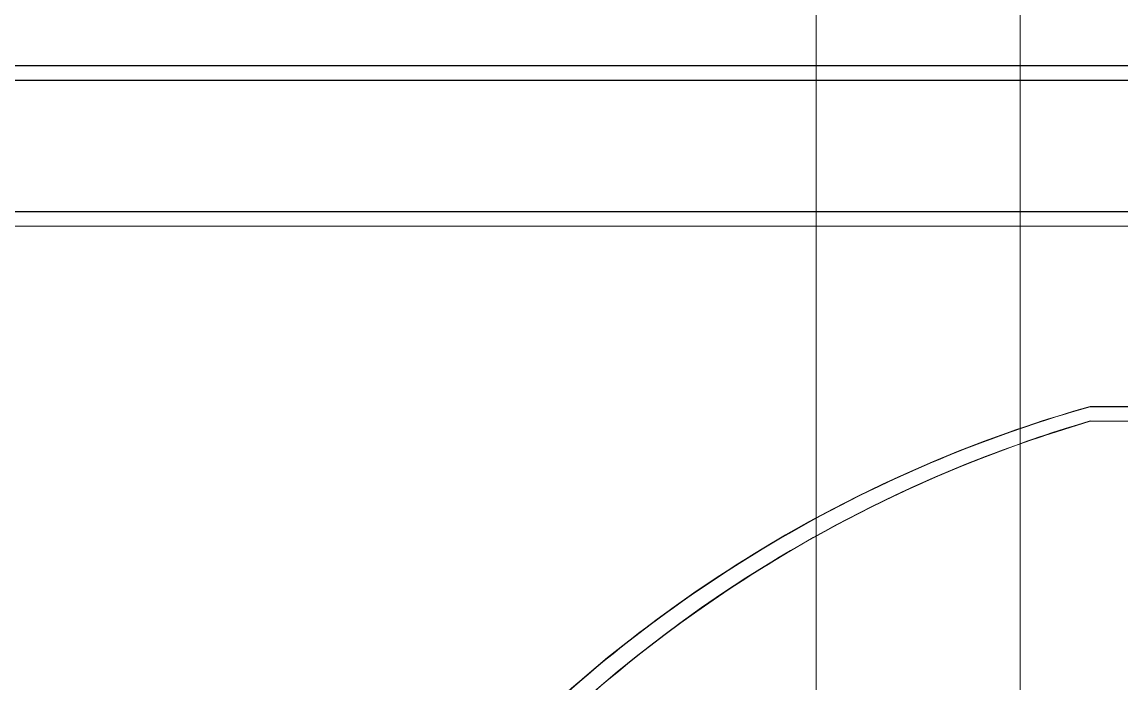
# Model space of a CAD drawing. Header units: millimetres. Extents: x 3914 to 443608, y -156176 to 78197.
# Drawn here: x 232701 to 236470, y -123112 to -120846 of the extents above; entities that cross this region are included whole.
import ezdxf

# ---------------------------------------------------------------- set-up
doc = ezdxf.new("R2010")
doc.units = ezdxf.units.MM
doc.layers.add('A-FLOR', color=7, linetype='Continuous', lineweight=9)
doc.layers.add('Оси', color=7, linetype='Continuous', lineweight=9)

msp = doc.modelspace()

# ---------------------------------------------------------------- linework, layer by layer
at = {"layer": 'A-FLOR'}
for p, q in [((219248, -120995.4), (239604.4, -120995.4)), ((219248, -120996.3), (239604.4, -120996.3)), ((239554.4, -121045.4), (219298, -121045.4)), ((239554.4, -121046.3), (219298, -121046.3)), ((219748, -121495.4), (239104.4, -121495.4)), ((219748, -121496.3), (239104.4, -121496.3)), ((239054.4, -121545.4), (229451.2, -121545.4)), ((239054.4, -121546.3), (229451.2, -121546.3)), ((236364.7, -122163.8), (239054.4, -122163.8)), ((236364.7, -122164.8), (239054.4, -122164.8)), ((239054.4, -122213.8), (236364.7, -122213.8)), ((239054.4, -122214.8), (236364.7, -122214.8))]:
    msp.add_line(p, q, dxfattribs=at)
for centre, radius, start, end in [((237619.4, -126593.8), 4604.2, 105.8133, 254.1867), ((237619.4, -126594.8), 4604.2, 105.8133, 254.1867), ((237619.4, -126593.8), 4604.2, 105.8133, 111.7482), ((237619.4, -126594.8), 4604.2, 105.8133, 111.7482), ((237648.9, -126593.8), 4564.4, 106.3411, 253.6589), ((237648.9, -126594.8), 4564.4, 106.3411, 253.6589), ((237648.9, -126593.8), 4564.4, 106.3411, 124.38), ((237648.9, -126594.8), 4564.4, 106.3411, 124.38), ((237619.4, -126593.8), 4604.2, 111.7482, 141.4229), ((237619.4, -126594.8), 4604.2, 111.7482, 141.4229), ((237648.9, -126593.8), 4564.4, 124.38, 151.4384), ((237648.9, -126594.8), 4564.4, 124.38, 151.4384)]:
    msp.add_arc(centre, radius, start, end, dxfattribs=at)
at = {"layer": 'Оси'}
for points in [[(235424.4, -147883.9), (235424.4, -142883.9), (235424.4, -123579.5), (235424.4, -118579.5)], [(236627.6, -147883.9), (236627.6, -147180), (236124.4, -146613.9), (236124.4, -141613.9), (236124.4, -123579.5), (236124.4, -118579.5)]]:
    msp.add_lwpolyline(points, dxfattribs=at)

doc.saveas('drawing.dxf')
